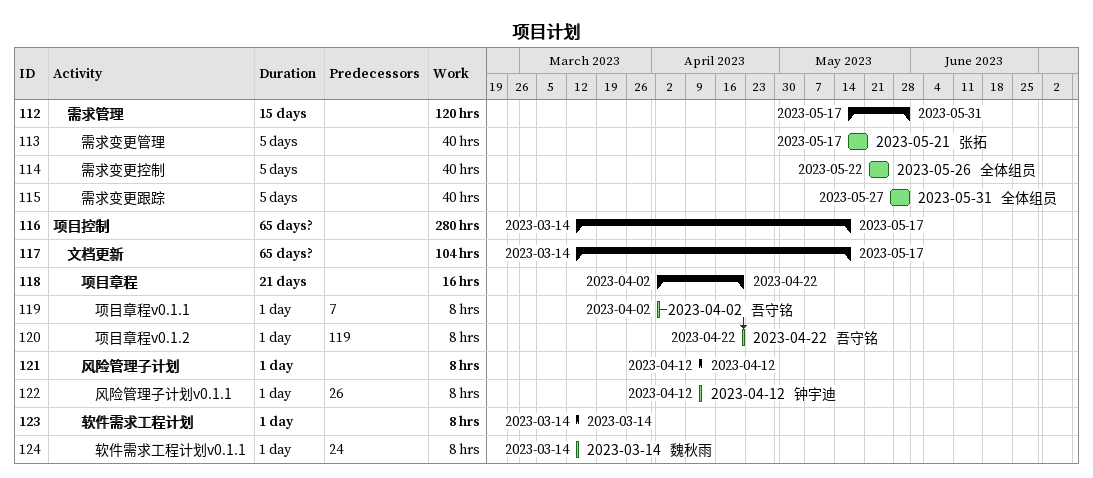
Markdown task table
项目计划

| ID | Level | Task | Duration | Start | Finish | Predecessors | Resources | Work (h) |
|---|---|---|---|---|---|---|---|---|
| 112 | 2 | **需求管理** | 15d | 2023-05-17 | 2023-05-31 |  |  | 120 |
| 113 | 3 | 需求变更管理 | 5d | 2023-05-17 | 2023-05-21 |  | 张拓 | 40 |
| 114 | 3 | 需求变更控制 | 5d | 2023-05-22 | 2023-05-26 |  | 全体组员 | 40 |
| 115 | 3 | 需求变更跟踪 | 5d | 2023-05-27 | 2023-05-31 |  | 全体组员 | 40 |
| 116 | 1 | **项目控制** | 65d? | 2023-03-14 | 2023-05-17 |  |  | 280 |
| 117 | 2 | **文档更新** | 65d? | 2023-03-14 | 2023-05-17 |  |  | 104 |
| 118 | 3 | **项目章程** | 21d | 2023-04-02 | 2023-04-22 |  |  | 16 |
| 119 | 4 | 项目章程v0.1.1 | 1d | 2023-04-02 | 2023-04-02 | 7 | 吾守铭 | 8 |
| 120 | 4 | 项目章程v0.1.2 | 1d | 2023-04-22 | 2023-04-22 | 119 | 吾守铭 | 8 |
| 121 | 3 | **风险管理子计划** | 1d | 2023-04-12 | 2023-04-12 |  |  | 8 |
| 122 | 4 | 风险管理子计划v0.1.1 | 1d | 2023-04-12 | 2023-04-12 | 26 | 钟宇迪 | 8 |
| 123 | 3 | **软件需求工程计划** | 1d | 2023-03-14 | 2023-03-14 |  |  | 8 |
| 124 | 4 | 软件需求工程计划v0.1.1 | 1d | 2023-03-14 | 2023-03-14 | 24 | 魏秋雨 | 8 |
